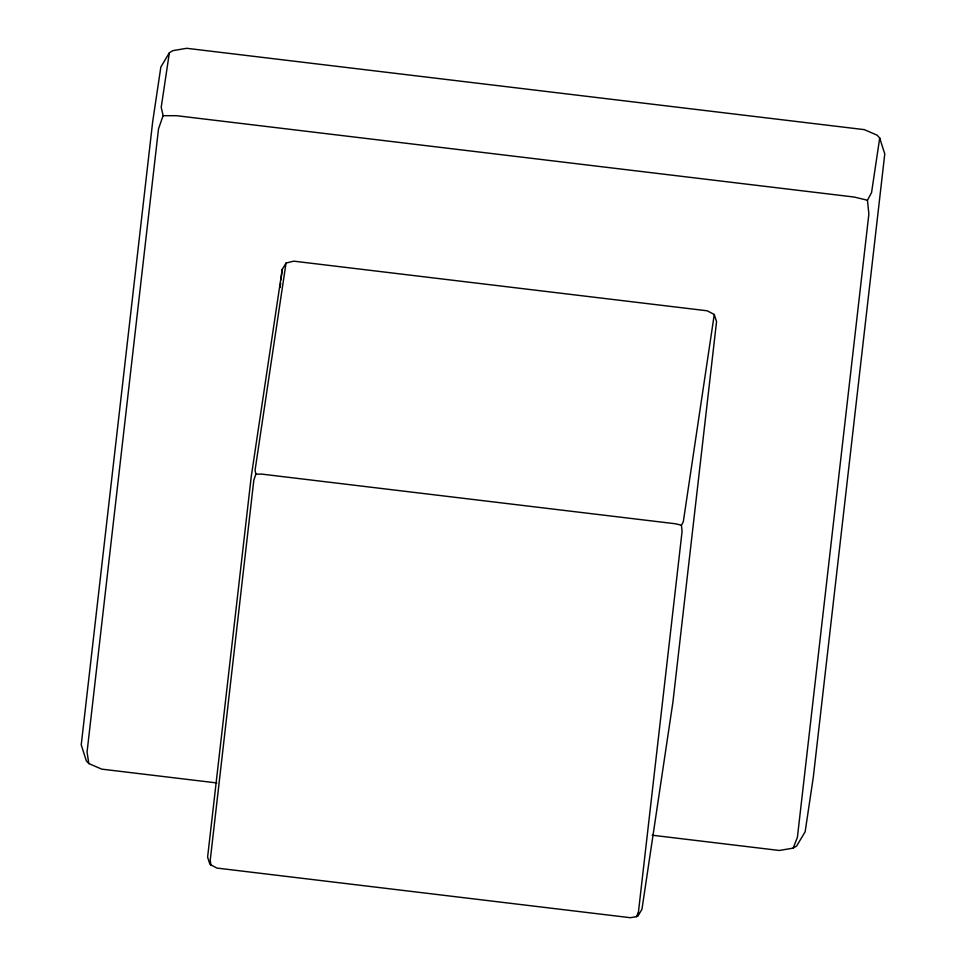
<?xml version="1.0" encoding="UTF-8"?>
<svg xmlns="http://www.w3.org/2000/svg" width="966" height="966" viewBox="0 0 966 966"><rect width="100%" height="100%" fill="white"/><g stroke="black" fill="none" stroke-linecap="round" stroke-linejoin="round"><path stroke-width="1.45" d="M280.14 287.47L280.659 282.978M280.997 279.971L282.205 269.49L286.033 263.078L293.724 261.158L707.221 310.798L714.272 314.493L716.555 321.642L672.928 702.004L641.955 909.284L638.128 915.696L636.558 916.649L630.315 917.7L216.819 868.06L209.876 864.28L207.605 857.132L251.22 476.769L282.205 269.49M652.147 835.204L779.296 850.466L793.158 848.124L796.636 846.011L805.149 831.75L813.3 777.207L884.771 153.92L879.712 138.041L877.176 135.192L864.292 129.637L186.704 48.3L172.842 50.643L169.364 52.768L161.213 107.311L163.121 115.678L158.521 128.804L87.049 752.091L88.824 763.575L101.708 769.129L216.879 782.955M286.033 263.078L255.048 470.357L255.905 474.125L253.841 480.03L210.226 860.392L211.023 865.56M714.272 314.493L683.3 521.773L681.453 525.214L682.081 531.445L638.466 911.807L636.558 916.649M638.128 915.696L638.574 912.713M879.712 138.041L871.561 192.584L867.456 200.24L868.869 214.078L797.397 837.365L793.158 848.124M169.364 52.768L160.851 67.016L152.7 121.559L81.229 744.846L86.288 760.725L88.824 763.575M163.121 115.678L176.633 115.703L854.222 197.052L867.456 200.24M255.905 474.125L261.991 474.137L675.488 523.777L681.453 525.214"/></g></svg>
